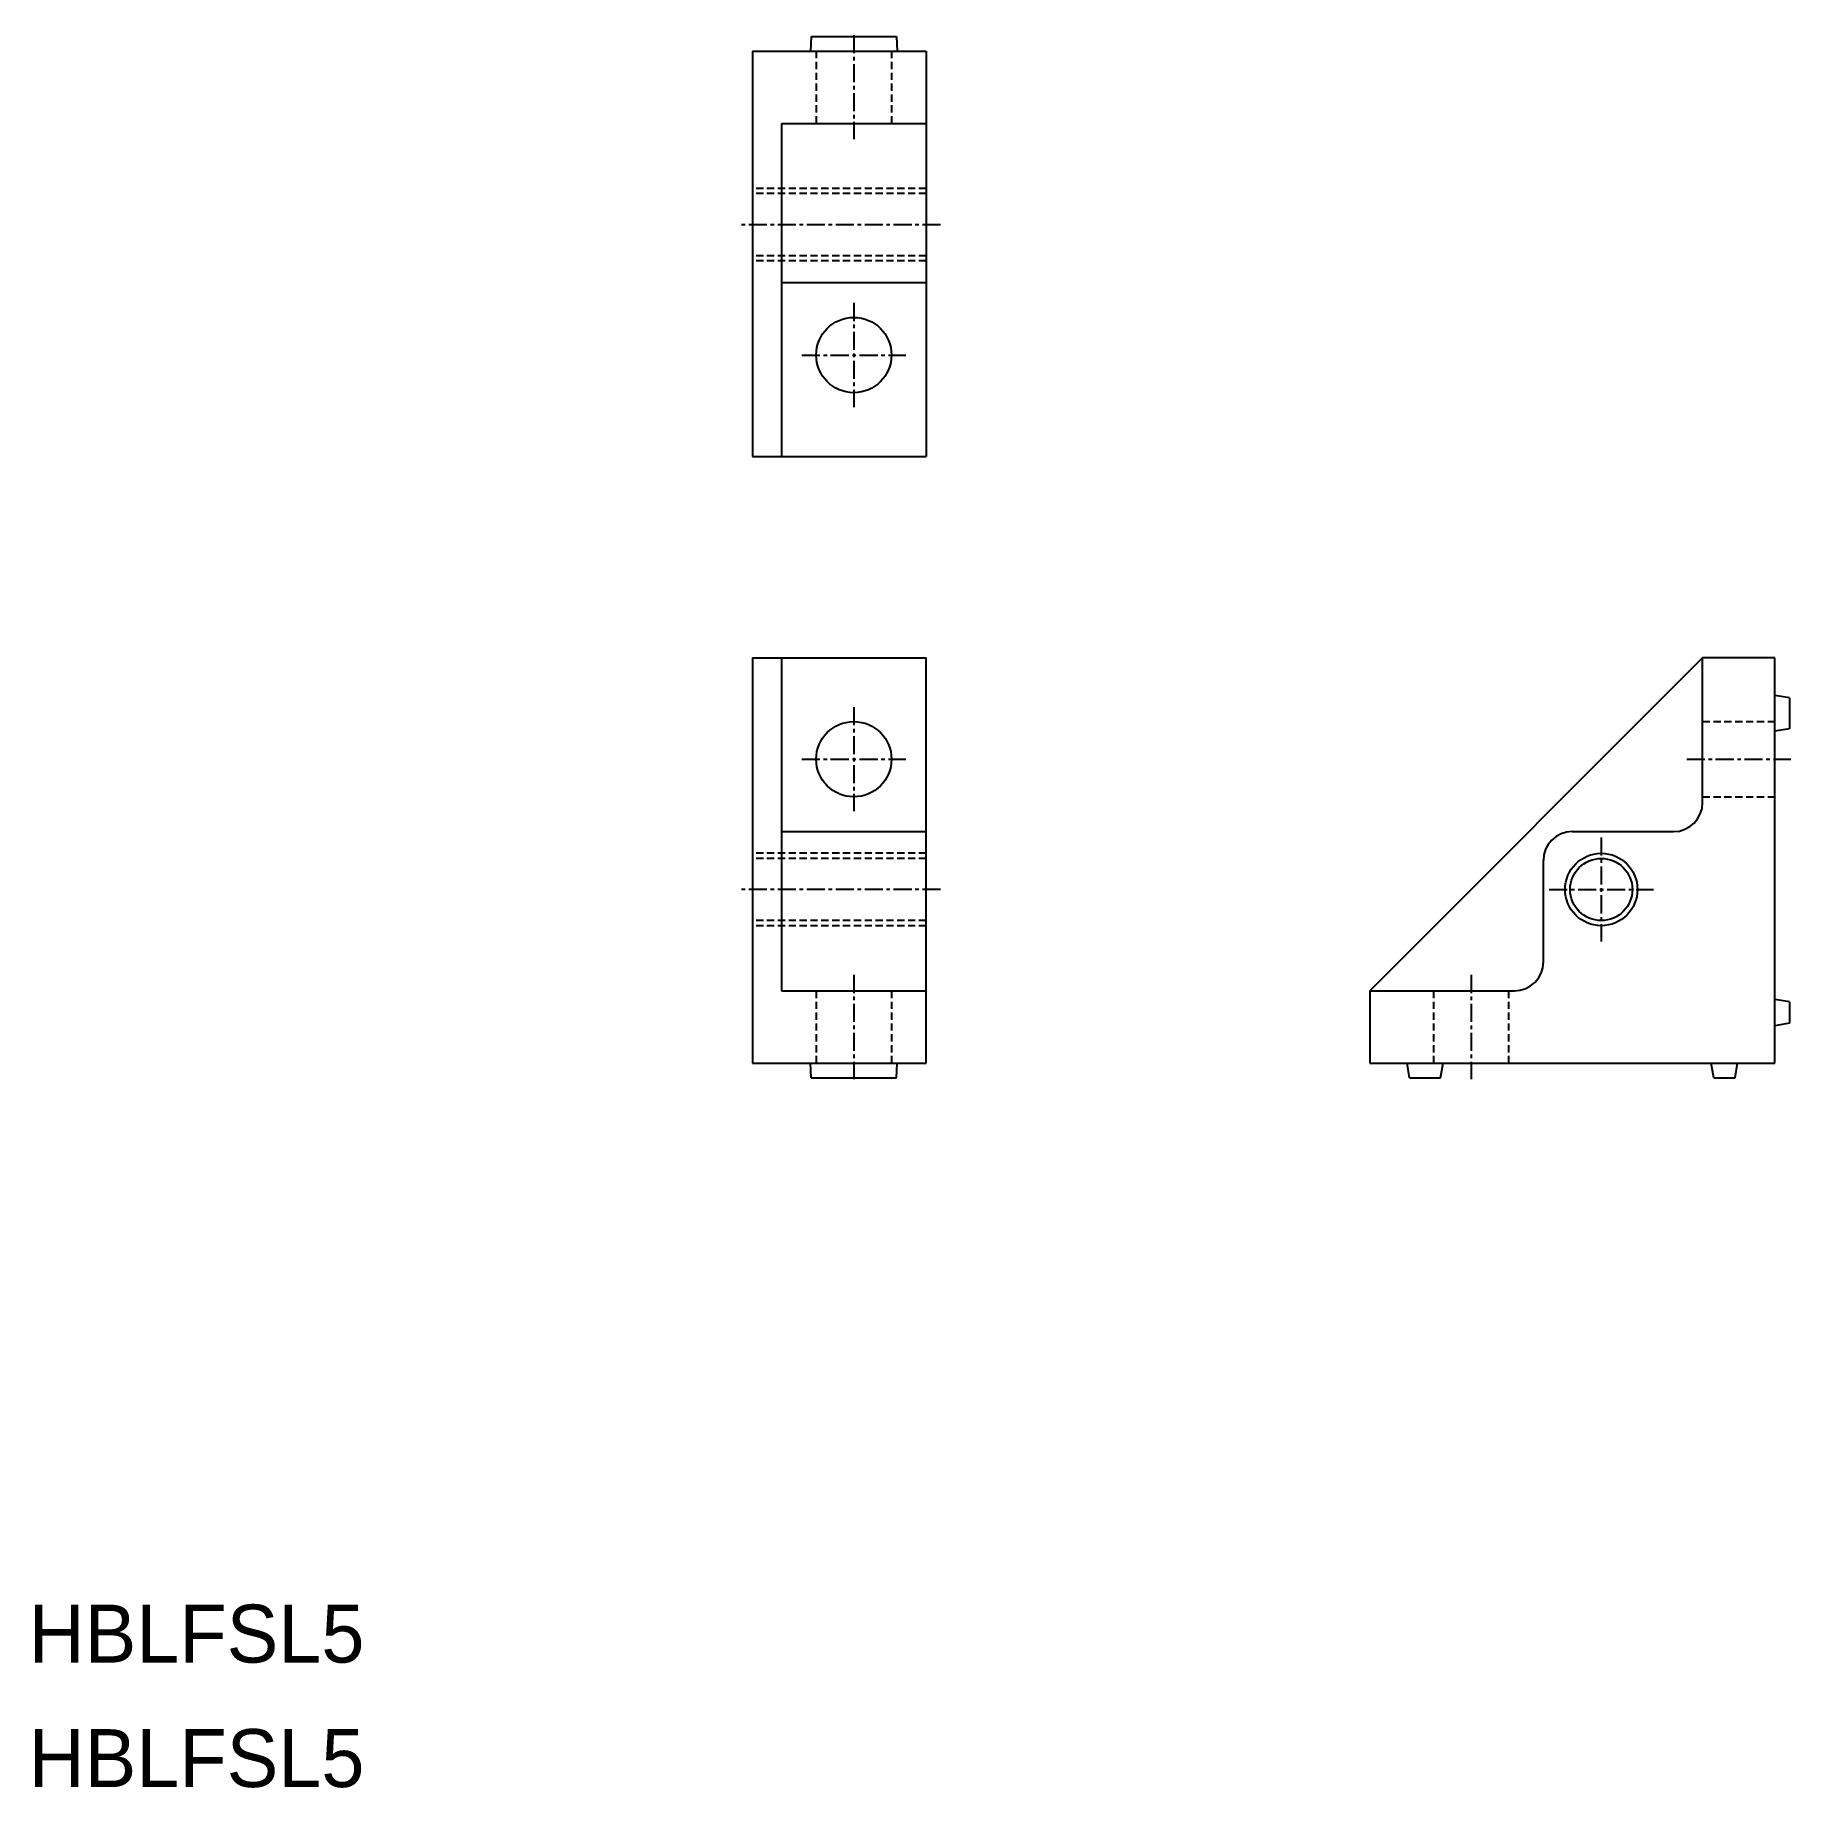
# Model space of a CAD drawing. Extents: x 0 to 122, y 0 to 121.
import ezdxf

# ---------------------------------------------------------------- set-up
doc = ezdxf.new("R2010")
doc.units = 0
doc.linetypes.add('CENTER', pattern=[2, 1.25, -0.25, 0.25, -0.25])
doc.linetypes.add('DASHED', pattern=[0.75, 0.5, -0.25])
doc.layers.get('0').update_dxf_attribs({"linetype": 'CONTINUOUS'})
doc.layers.add('CENTER', color=1, linetype='CENTER')

msp = doc.modelspace()

# ---------------------------------------------------------------- linework, layer by layer
at = {"color": 7, "linetype": 'CONTINUOUS'}
for p, q in [((54.05, 120.92), (54, 119.92)), ((54.05, 120.92), (59.95, 120.92)), ((59.95, 120.92), (60, 119.92)), ((50, 119.92), (62, 119.92)), ((50, 119.92), (50, 91.92)), ((62, 119.92), (62, 91.92)), ((52, 114.92), (62, 114.92)), ((52, 114.92), (52, 91.92)), ((52, 103.92), (62, 103.92)), ((50, 91.92), (62, 91.92)), ((50, 78), (50, 50)), ((50, 78), (62, 78)), ((52, 78), (52, 55)), ((62, 50), (62, 78)), ((62, 50), (62, 78)), ((115.64, 78), (92.64, 55)), ((115.64, 68), (115.64, 78)), ((120.64, 78), (115.64, 78)), ((120.64, 50), (120.64, 78)), ((121.64, 75.24), (120.64, 75.41)), ((121.64, 75.24), (121.64, 73.1)), ((121.64, 73.1), (120.64, 72.93)), ((52, 66), (62, 66)), ((106.64, 66), (113.64, 66)), ((104.64, 57), (104.64, 64)), ((52, 55), (62, 55)), ((92.64, 55), (92.64, 50)), ((92.64, 55), (102.64, 55)), ((121.64, 54.23), (120.64, 54.41)), ((121.64, 54.23), (121.64, 52.76)), ((121.64, 52.76), (120.64, 52.59)), ((50, 50), (62, 50)), ((54.05, 49), (54, 50)), ((59.95, 49), (60, 50)), ((92.64, 50), (120.64, 50)), ((95.4, 49), (95.23, 50)), ((97.54, 49), (97.71, 50)), ((116.41, 49), (116.23, 50)), ((117.88, 49), (118.05, 50)), ((54.05, 49), (59.95, 49)), ((95.4, 49), (97.54, 49)), ((116.41, 49), (117.88, 49))]:
    msp.add_line(p, q, dxfattribs=at)
at = {"color": 3, "linetype": 'DASHED'}
for p, q in [((54.4, 119.92), (54.4, 114.92)), ((59.6, 119.92), (59.6, 114.92)), ((62, 110.42), (50, 110.42)), ((62, 110.07), (50, 110.07)), ((62, 105.77), (50, 105.77)), ((62, 105.42), (50, 105.42)), ((115.64, 73.6), (120.64, 73.6)), ((115.64, 68.4), (120.64, 68.4)), ((62, 64.5), (50, 64.5)), ((62, 64.15), (50, 64.15)), ((62, 59.85), (50, 59.85)), ((62, 59.5), (50, 59.5)), ((54.4, 55), (54.4, 50)), ((59.6, 55), (59.6, 50)), ((97.04, 55), (97.04, 50)), ((102.24, 55), (102.24, 50))]:
    msp.add_line(p, q, dxfattribs=at)
at = {"color": 7, "linetype": 'CONTINUOUS'}
for centre, radius in [((57, 98.92), 2.6), ((57, 71), 2.6), ((108.64, 62), 2.15)]:
    msp.add_circle(centre, radius, dxfattribs=at)
at = {"color": 3, "linetype": 'CONTINUOUS'}
msp.add_circle((108.64, 62), 2.5, dxfattribs=at)
at = {"color": 7, "linetype": 'CONTINUOUS'}
for centre, start, end in [((113.64, 68), 270, 0), ((106.64, 64), 90, 180), ((102.64, 57), 270, 0)]:
    msp.add_arc(centre, 2, start, end, dxfattribs=at)
at = {"layer": 'CENTER', "color": 1, "linetype": 'CENTER'}
for p, q in [((57, 121.02), (57, 113.82)), ((63, 107.92), (49, 107.92)), ((57, 102.52), (57, 95.32)), ((53.4, 98.92), (60.6, 98.92)), ((57, 74.6), (57, 67.4)), ((53.4, 71), (60.6, 71)), ((114.54, 71), (121.74, 71)), ((108.64, 65.6), (108.64, 58.4)), ((63, 62), (49, 62)), ((105.04, 62), (112.24, 62)), ((57, 56.1), (57, 48.9)), ((99.64, 56.1), (99.64, 48.9))]:
    msp.add_line(p, q, dxfattribs=at)

# ---------------------------------------------------------------- texts
at = {"color": 7, "linetype": 'CONTINUOUS'}
for p in [(0, 8.6), (0, 0)]:
    msp.add_text('HBLFSL5', height=4, dxfattribs=at).set_placement(p)

doc.saveas('drawing.dxf')
